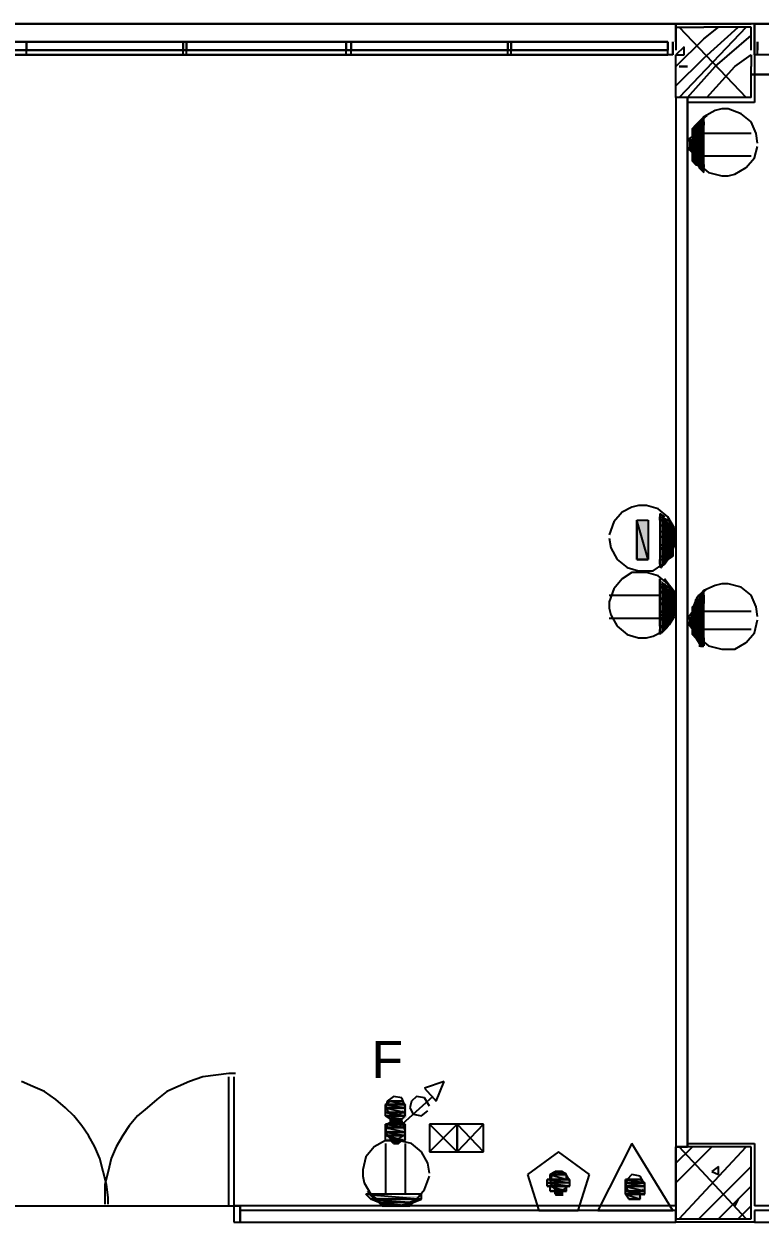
# Model space of a CAD drawing. Header units: millimetres. Extents: x 5 to 415, y 48 to 251.
# Drawn here: x 255.24 to 263.2, y 224.54 to 237.49 of the extents above; entities that cross this region are included whole.
import ezdxf

# ---------------------------------------------------------------- set-up
doc = ezdxf.new("R2010")
doc.units = ezdxf.units.MM
for name, color, linetype in [('H', 7, 'Continuous'), ('P', 7, 'Continuous'), ('T', 7, 'Continuous')]:
    doc.layers.add(name, color=color, linetype=linetype)

msp = doc.modelspace()

# ---------------------------------------------------------------- hatches: boundary and pattern name
at = {"layer": 'H', "linetype": 'Continuous'}
for points in [[(262.502, 236.396), (262.555, 236.432), (262.59, 236.432), (262.59, 236.396), (262.502, 236.396)], [(262.555, 236.432), (262.59, 236.467), (262.59, 236.432), (262.555, 236.432)], [(262.467, 236.343), (262.502, 236.396), (262.59, 236.396), (262.59, 236.343), (262.467, 236.343)], [(262.467, 236.255), (262.467, 236.343), (262.59, 236.343), (262.59, 236.255), (262.467, 236.255)], [(262.431, 236.22), (262.467, 236.255), (262.59, 236.255), (262.59, 236.22), (262.431, 236.22)], [(262.431, 236.132), (262.431, 236.22), (262.59, 236.22), (262.59, 236.132), (262.431, 236.132)], [(262.467, 236.097), (262.431, 236.132), (262.59, 236.132), (262.59, 236.097), (262.467, 236.097)], [(262.467, 236.008), (262.467, 236.097), (262.59, 236.097), (262.59, 236.008), (262.467, 236.008)], [(262.502, 235.973), (262.467, 236.008), (262.59, 236.008), (262.59, 235.973), (262.502, 235.973)], [(262.59, 235.885), (262.502, 235.973), (262.59, 235.92), (262.59, 235.885)], [(262.59, 235.92), (262.502, 235.973), (262.59, 235.973), (262.59, 235.92)], [(262.202, 232.11), (262.132, 232.163), (262.132, 232.198), (262.202, 232.11)], [(262.132, 232.11), (262.132, 232.163), (262.202, 232.11), (262.132, 232.11)], [(261.867, 231.687), (261.867, 232.11), (261.99, 232.11), (261.99, 231.687), (261.867, 231.687)], [(262.132, 232.075), (262.132, 232.11), (262.202, 232.11), (262.255, 232.075), (262.132, 232.075)], [(262.132, 231.987), (262.132, 232.075), (262.255, 232.075), (262.255, 231.987), (262.132, 231.987)], [(262.132, 231.951), (262.132, 231.987), (262.255, 231.987), (262.29, 231.951), (262.132, 231.951)], [(262.132, 231.863), (262.132, 231.951), (262.29, 231.951), (262.29, 231.863), (262.132, 231.863)], [(262.132, 231.81), (262.132, 231.863), (262.29, 231.863), (262.255, 231.81), (262.132, 231.81)], [(262.132, 231.74), (262.132, 231.81), (262.255, 231.81), (262.255, 231.74), (262.132, 231.74)], [(262.132, 231.687), (262.132, 231.74), (262.255, 231.74), (262.202, 231.687), (262.132, 231.687)], [(262.132, 231.652), (262.132, 231.687), (262.202, 231.687), (262.167, 231.652), (262.132, 231.652)], [(262.132, 231.599), (262.132, 231.652), (262.167, 231.652), (262.132, 231.599)], [(262.132, 231.44), (262.132, 231.475), (262.167, 231.44), (262.132, 231.44)], [(262.132, 231.387), (262.132, 231.44), (262.167, 231.44), (262.202, 231.387), (262.132, 231.387)], [(262.132, 231.352), (262.132, 231.387), (262.202, 231.387), (262.255, 231.352), (262.132, 231.352)], [(262.132, 231.263), (262.132, 231.352), (262.255, 231.352), (262.255, 231.263), (262.132, 231.263)], [(262.132, 231.228), (262.132, 231.263), (262.255, 231.263), (262.29, 231.228), (262.132, 231.228)], [(262.502, 231.228), (262.555, 231.316), (262.59, 231.316), (262.59, 231.228), (262.502, 231.228)], [(262.555, 231.316), (262.59, 231.352), (262.59, 231.316), (262.555, 231.316)], [(262.132, 231.14), (262.132, 231.228), (262.29, 231.228), (262.29, 231.14), (262.132, 231.14)], [(262.132, 231.105), (262.132, 231.14), (262.29, 231.14), (262.255, 231.105), (262.132, 231.105)], [(262.132, 231.052), (262.132, 231.105), (262.255, 231.105), (262.255, 231.052), (262.132, 231.052)], [(262.431, 231.052), (262.467, 231.14), (262.59, 231.14), (262.59, 231.052), (262.431, 231.052)], [(262.467, 231.175), (262.502, 231.228), (262.59, 231.228), (262.59, 231.175), (262.467, 231.175)], [(262.467, 231.14), (262.467, 231.175), (262.59, 231.175), (262.59, 231.14), (262.467, 231.14)], [(262.132, 230.964), (262.132, 231.052), (262.255, 231.052), (262.202, 230.964), (262.132, 230.964)], [(262.431, 231.017), (262.431, 231.052), (262.59, 231.052), (262.59, 231.017), (262.431, 231.017)], [(262.467, 230.928), (262.431, 231.017), (262.59, 231.017), (262.59, 230.928), (262.467, 230.928)], [(262.132, 230.893), (262.132, 230.964), (262.167, 230.928), (262.132, 230.893)], [(262.167, 230.928), (262.132, 230.964), (262.202, 230.964), (262.167, 230.928)], [(262.467, 230.893), (262.467, 230.928), (262.59, 230.928), (262.59, 230.893), (262.467, 230.893)], [(262.502, 230.84), (262.467, 230.893), (262.59, 230.893), (262.59, 230.84), (262.502, 230.84)], [(262.555, 230.752), (262.502, 230.84), (262.59, 230.752), (262.555, 230.752)], [(262.59, 230.752), (262.502, 230.84), (262.59, 230.84), (262.59, 230.752)], [(259.168, 225.813), (259.203, 225.848), (259.327, 225.848), (259.38, 225.813), (259.168, 225.813)], [(259.168, 225.76), (259.168, 225.813), (259.38, 225.813), (259.38, 225.76), (259.168, 225.76)], [(259.168, 225.725), (259.168, 225.76), (259.38, 225.76), (259.38, 225.725), (259.168, 225.725)], [(259.168, 225.672), (259.168, 225.725), (259.38, 225.725), (259.38, 225.672), (259.168, 225.672)], [(259.203, 225.637), (259.168, 225.672), (259.38, 225.672), (259.327, 225.637), (259.203, 225.637)], [(259.168, 225.548), (259.168, 225.601), (259.38, 225.601), (259.38, 225.548), (259.168, 225.548)], [(259.168, 225.513), (259.168, 225.548), (259.38, 225.548), (259.38, 225.513), (259.168, 225.513)], [(259.203, 225.601), (259.203, 225.637), (259.327, 225.637), (259.327, 225.601), (259.203, 225.601)], [(259.168, 225.46), (259.168, 225.513), (259.38, 225.513), (259.38, 225.46), (259.168, 225.46)], [(259.168, 225.425), (259.168, 225.46), (259.38, 225.46), (259.38, 225.425), (259.168, 225.425)], [(259.256, 225.39), (259.203, 225.425), (259.327, 225.425), (259.292, 225.39), (259.256, 225.39)], [(260.932, 225.037), (260.985, 225.09), (261.073, 225.09), (261.108, 225.037), (260.932, 225.037)], [(260.932, 225.002), (260.932, 225.037), (261.108, 225.037), (261.108, 225.002), (260.932, 225.002)], [(260.897, 224.966), (260.897, 225.002), (261.144, 225.002), (261.144, 224.966), (260.897, 224.966)], [(260.897, 224.913), (260.897, 224.966), (261.144, 224.966), (261.144, 224.913), (260.897, 224.913)], [(260.932, 224.878), (260.932, 224.913), (261.108, 224.913), (261.108, 224.878), (260.932, 224.878)], [(261.743, 224.966), (261.743, 225.002), (261.92, 225.002), (261.955, 224.966), (261.743, 224.966)], [(261.743, 224.913), (261.743, 224.966), (261.955, 224.966), (261.955, 224.913), (261.743, 224.913)], [(261.743, 224.878), (261.743, 224.913), (261.955, 224.913), (261.955, 224.878), (261.743, 224.878)], [(258.992, 224.79), (258.957, 224.825), (259.539, 224.825), (259.539, 224.79), (258.992, 224.79)], [(259.08, 224.755), (258.992, 224.79), (259.539, 224.79), (259.468, 224.755), (259.08, 224.755)], [(260.985, 224.825), (260.985, 224.878), (261.073, 224.878), (261.073, 224.825), (260.985, 224.825)], [(261.743, 224.825), (261.743, 224.878), (261.955, 224.878), (261.955, 224.825), (261.743, 224.825)], [(261.796, 224.79), (261.743, 224.825), (261.92, 224.825), (261.92, 224.79), (261.796, 224.79)], [(259.115, 224.702), (259.08, 224.755), (259.468, 224.755), (259.415, 224.702), (259.115, 224.702)]]:
    msp.add_hatch(color=256, dxfattribs=at).paths.add_polyline_path(points)

# ---------------------------------------------------------------- linework, layer by layer
at = {"layer": 'P'}
for points in [[(308.134, 237.49), (25.735, 237.49)], [(249.978, 237.49), (262.29, 237.49)], [(249.978, 237.49), (262.29, 237.49)], [(249.978, 237.49), (262.29, 237.49)], [(262.29, 237.49), (263.102, 237.49)], [(262.29, 237.49), (262.29, 237.296)], [(262.29, 237.296), (262.29, 237.49)], [(262.29, 237.49), (262.29, 237.296)], [(262.29, 237.296), (262.29, 237.49)], [(262.29, 237.296), (262.29, 237.49)], [(262.29, 237.49), (262.29, 237.296)], [(262.29, 237.455), (262.59, 237.455)], [(262.29, 237.455), (262.29, 237.208)], [(262.29, 237.455), (262.29, 237.208)], [(262.29, 237.455), (262.29, 237.208)], [(262.326, 237.455), (263.049, 236.696)], [(263.049, 237.455), (262.326, 236.696)], [(262.59, 237.331), (262.749, 237.455)], [(262.59, 237.12), (262.961, 237.455)], [(263.102, 237.455), (262.59, 237.455)], [(263.102, 237.208), (263.102, 237.455)], [(263.137, 237.49), (263.137, 237.296)], [(263.137, 237.49), (275.449, 237.49)], [(263.137, 237.296), (263.137, 237.49)], [(262.29, 237.031), (262.59, 237.331)], [(262.714, 237.031), (263.102, 237.367)], [(262.202, 237.296), (250.049, 237.296)], [(250.049, 237.296), (262.202, 237.296)], [(250.049, 237.296), (262.202, 237.296)], [(262.202, 237.208), (250.049, 237.208)], [(262.202, 237.208), (250.049, 237.208)], [(262.202, 237.208), (250.049, 237.208)], [(262.202, 237.208), (250.049, 237.208)], [(262.202, 237.208), (250.049, 237.208)], [(250.049, 237.208), (256.064, 237.208)], [(250.049, 237.208), (256.064, 237.208)], [(250.049, 237.208), (256.064, 237.208)], [(250.049, 237.208), (256.064, 237.208)], [(250.049, 237.208), (256.064, 237.208)], [(255.182, 237.296), (255.27, 237.296)], [(255.27, 237.296), (255.27, 237.208)], [(255.27, 237.155), (255.27, 237.296)], [(255.27, 237.208), (256.963, 237.208)], [(255.27, 237.208), (256.963, 237.208)], [(255.27, 237.208), (256.963, 237.208)], [(255.27, 237.208), (256.963, 237.208)], [(255.27, 237.208), (256.963, 237.208)], [(256.152, 237.208), (262.202, 237.208)], [(256.152, 237.208), (262.202, 237.208)], [(256.152, 237.208), (262.202, 237.208)], [(256.152, 237.208), (262.202, 237.208)], [(256.152, 237.208), (262.202, 237.208)], [(256.963, 237.296), (256.963, 237.208)], [(256.963, 237.155), (256.963, 237.296)], [(256.963, 237.296), (257.034, 237.296)], [(256.999, 237.296), (256.999, 237.208)], [(256.999, 237.155), (256.999, 237.296)], [(257.034, 237.208), (258.692, 237.208)], [(257.034, 237.208), (258.692, 237.208)], [(257.034, 237.208), (258.692, 237.208)], [(257.034, 237.208), (258.692, 237.208)], [(257.034, 237.208), (258.692, 237.208)], [(258.692, 237.296), (258.78, 237.296)], [(258.727, 237.296), (258.727, 237.208)], [(258.727, 237.155), (258.727, 237.296)], [(258.78, 237.296), (258.78, 237.208)], [(258.78, 237.155), (258.78, 237.296)], [(258.78, 237.208), (260.473, 237.208)], [(258.78, 237.208), (260.473, 237.208)], [(258.78, 237.208), (260.473, 237.208)], [(258.78, 237.208), (260.473, 237.208)], [(258.78, 237.208), (260.473, 237.208)], [(260.473, 237.296), (260.473, 237.208)], [(260.473, 237.155), (260.473, 237.296)], [(260.473, 237.296), (260.562, 237.296)], [(260.509, 237.296), (260.509, 237.208)], [(260.509, 237.155), (260.509, 237.296)], [(260.562, 237.208), (262.202, 237.208)], [(260.562, 237.208), (262.202, 237.208)], [(260.562, 237.208), (262.202, 237.208)], [(260.562, 237.208), (262.202, 237.208)], [(260.562, 237.208), (262.202, 237.208)], [(262.202, 237.155), (262.202, 237.296)], [(262.202, 237.296), (262.202, 237.208)], [(262.202, 237.155), (262.202, 237.296)], [(262.202, 237.296), (262.202, 237.208)], [(262.202, 237.155), (262.202, 237.296)], [(262.202, 237.296), (262.202, 237.208)], [(262.202, 237.155), (262.202, 237.296)], [(262.255, 237.296), (262.255, 237.155)], [(262.255, 237.155), (262.255, 237.296)], [(262.255, 237.296), (262.255, 237.155)], [(262.255, 237.155), (262.255, 237.296)], [(262.255, 237.155), (262.255, 237.296)], [(262.255, 237.296), (262.255, 237.155)], [(262.378, 237.243), (262.29, 237.155)], [(262.378, 237.155), (262.378, 237.243)], [(263.137, 237.296), (263.137, 237.155)], [(263.137, 237.155), (263.137, 237.296)], [(263.172, 237.155), (263.172, 237.296)], [(263.172, 237.296), (263.172, 237.208)], [(263.172, 237.155), (263.172, 237.296)], [(262.255, 237.155), (249.978, 237.155)], [(262.255, 237.155), (249.978, 237.155)], [(262.255, 237.155), (249.978, 237.155)], [(262.202, 237.155), (250.049, 237.155)], [(262.202, 237.155), (250.049, 237.155)], [(250.049, 237.155), (262.202, 237.155)], [(250.049, 237.155), (256.064, 237.155)], [(250.049, 237.155), (262.202, 237.155)], [(255.27, 237.155), (255.182, 237.155)], [(255.27, 237.155), (256.963, 237.155)], [(255.27, 237.155), (256.963, 237.155)], [(256.152, 237.155), (262.202, 237.155)], [(257.034, 237.155), (256.963, 237.155)], [(257.034, 237.155), (258.692, 237.155)], [(257.034, 237.155), (258.692, 237.155)], [(258.78, 237.155), (258.692, 237.155)], [(258.78, 237.155), (260.473, 237.155)], [(258.78, 237.155), (260.473, 237.155)], [(260.562, 237.155), (260.473, 237.155)], [(260.562, 237.155), (262.202, 237.155)], [(262.29, 236.696), (262.29, 237.155)], [(262.29, 237.155), (262.378, 237.155)], [(262.29, 236.696), (262.29, 237.155)], [(262.29, 236.82), (262.59, 237.12)], [(262.925, 237.031), (263.102, 237.155)], [(263.102, 237.155), (263.102, 237.031)], [(263.137, 237.155), (263.137, 236.643)], [(275.414, 237.155), (263.137, 237.155)], [(262.414, 237.031), (262.326, 237.031)], [(262.326, 237.031), (262.414, 237.031)], [(262.414, 236.696), (262.714, 237.031)], [(262.625, 236.696), (262.925, 237.031)], [(263.102, 236.696), (263.102, 237.031)], [(263.102, 236.943), (275.449, 236.943)], [(275.449, 236.943), (263.102, 236.943)], [(263.102, 236.696), (262.29, 236.696)], [(262.414, 236.696), (262.29, 236.696)], [(262.29, 236.696), (262.29, 225.354)], [(262.29, 236.696), (262.29, 225.354)], [(262.414, 225.354), (262.414, 236.696)], [(262.414, 236.696), (262.414, 225.354)], [(263.137, 236.643), (262.414, 236.643)], [(262.714, 236.555), (262.59, 236.485)], [(262.714, 236.555), (262.59, 236.485)], [(262.784, 236.573), (262.714, 236.555)], [(262.784, 236.573), (262.714, 236.555)], [(262.855, 236.573), (262.784, 236.573)], [(262.855, 236.573), (262.784, 236.573)], [(262.996, 236.52), (262.855, 236.573)], [(262.996, 236.52), (262.855, 236.573)], [(262.52, 236.414), (262.484, 236.343)], [(262.59, 236.485), (262.502, 236.379)], [(262.59, 236.485), (262.502, 236.379)], [(262.537, 236.432), (262.502, 236.396)], [(262.502, 236.396), (262.537, 236.432)], [(262.625, 236.502), (262.52, 236.414)], [(262.59, 236.485), (262.537, 236.432)], [(262.537, 236.432), (262.59, 236.485)], [(262.59, 235.885), (262.59, 236.485)], [(262.59, 236.432), (262.59, 236.396)], [(262.59, 236.396), (262.59, 236.432)], [(263.102, 236.432), (262.996, 236.52)], [(263.102, 236.432), (262.996, 236.52)], [(263.155, 236.308), (263.102, 236.432)], [(263.155, 236.308), (263.102, 236.432)], [(262.467, 236.361), (262.502, 236.396)], [(262.502, 236.379), (262.467, 236.238)], [(262.502, 236.379), (262.467, 236.238)], [(262.59, 236.361), (262.467, 236.361)], [(262.59, 236.361), (262.467, 236.361)], [(262.467, 236.361), (262.59, 236.273)], [(262.467, 236.361), (262.59, 236.273)], [(262.467, 236.273), (262.467, 236.361)], [(262.484, 236.343), (262.467, 236.255)], [(262.59, 236.396), (262.502, 236.396)], [(262.502, 236.396), (262.59, 236.361)], [(262.502, 236.396), (262.59, 236.361)], [(262.59, 236.361), (262.59, 236.396)], [(262.59, 236.273), (262.59, 236.361)], [(263.102, 236.308), (262.59, 236.308)], [(263.172, 236.202), (263.155, 236.308)], [(263.172, 236.202), (263.155, 236.308)], [(262.414, 236.238), (262.467, 236.273)], [(262.59, 236.238), (262.414, 236.238)], [(262.59, 236.238), (262.414, 236.238)], [(262.414, 236.238), (262.59, 236.149)], [(262.414, 236.238), (262.59, 236.149)], [(262.414, 236.149), (262.414, 236.238)], [(262.59, 236.273), (262.467, 236.273)], [(262.59, 236.273), (262.467, 236.273)], [(262.467, 236.273), (262.59, 236.238)], [(262.467, 236.273), (262.59, 236.238)], [(262.467, 236.255), (262.467, 236.167)], [(262.467, 236.238), (262.467, 236.167)], [(262.467, 236.238), (262.467, 236.167)], [(262.467, 236.167), (262.467, 236.097)], [(262.467, 236.167), (262.467, 236.097)], [(262.467, 236.167), (262.484, 236.079)], [(262.59, 236.238), (262.59, 236.273)], [(262.59, 236.149), (262.59, 236.238)], [(263.137, 236.044), (263.172, 236.167)], [(263.137, 236.044), (263.172, 236.167)], [(262.59, 236.149), (262.414, 236.149)], [(262.59, 236.149), (262.414, 236.149)], [(262.414, 236.149), (262.59, 236.097)], [(262.414, 236.149), (262.59, 236.097)], [(262.467, 236.097), (262.414, 236.149)], [(262.467, 236.097), (262.537, 235.973)], [(262.467, 236.097), (262.537, 235.973)], [(262.59, 236.097), (262.467, 236.097)], [(262.59, 236.097), (262.467, 236.097)], [(262.467, 236.097), (262.59, 236.008)], [(262.467, 236.097), (262.59, 236.008)], [(262.467, 236.008), (262.467, 236.097)], [(262.484, 236.079), (262.52, 235.991)], [(262.59, 236.097), (262.59, 236.149)], [(262.59, 236.008), (262.59, 236.097)], [(263.102, 236.061), (262.59, 236.061)], [(263.049, 235.938), (263.137, 236.044)], [(263.049, 235.938), (263.137, 236.044)], [(262.59, 236.008), (262.467, 236.008)], [(262.59, 236.008), (262.467, 236.008)], [(262.467, 236.008), (262.59, 235.973)], [(262.467, 236.008), (262.59, 235.973)], [(262.502, 235.973), (262.467, 236.008)], [(262.59, 235.973), (262.502, 235.973)], [(262.502, 235.973), (262.59, 235.938)], [(262.59, 235.938), (262.502, 235.973)], [(262.502, 235.973), (262.59, 235.973)], [(262.59, 235.938), (262.502, 235.973)], [(262.52, 235.991), (262.59, 235.938)], [(262.537, 235.973), (262.643, 235.885)], [(262.537, 235.973), (262.643, 235.885)], [(262.537, 235.938), (262.59, 235.885)], [(262.59, 235.885), (262.537, 235.938)], [(262.59, 235.973), (262.59, 236.008)], [(262.59, 235.973), (262.59, 235.938)], [(262.925, 235.867), (263.049, 235.938)], [(262.925, 235.867), (263.049, 235.938)], [(262.643, 235.885), (262.784, 235.85)], [(262.643, 235.885), (262.784, 235.85)], [(262.784, 235.85), (262.855, 235.85)], [(262.784, 235.85), (262.855, 235.85)], [(262.855, 235.85), (262.925, 235.867)], [(262.855, 235.85), (262.925, 235.867)], [(261.885, 232.287), (261.814, 232.269)], [(261.973, 232.287), (261.885, 232.287)], [(262.096, 232.251), (261.973, 232.287)], [(261.708, 232.216), (261.62, 232.11)], [(261.814, 232.269), (261.708, 232.216)], [(262.202, 232.163), (262.096, 232.251)], [(262.167, 232.163), (262.114, 232.198)], [(262.114, 232.198), (262.167, 232.163)], [(262.114, 232.198), (262.114, 231.616)], [(262.202, 232.128), (262.114, 232.163)], [(262.114, 232.163), (262.202, 232.128)], [(262.114, 232.128), (262.114, 232.163)], [(262.114, 232.163), (262.202, 232.128)], [(262.273, 232.04), (262.202, 232.163)], [(261.62, 232.11), (261.567, 231.969)], [(261.99, 231.704), (261.867, 232.128)], [(261.867, 232.128), (261.867, 231.704)], [(261.99, 231.704), (261.867, 232.128)], [(261.867, 232.128), (261.99, 232.128)], [(261.867, 231.704), (261.867, 232.128)], [(261.867, 232.128), (261.99, 232.128)], [(261.99, 232.128), (261.99, 231.704)], [(261.99, 232.128), (261.99, 231.704)], [(262.255, 232.075), (262.114, 232.128)], [(262.114, 232.128), (262.114, 232.075)], [(262.255, 232.075), (262.114, 232.128)], [(262.114, 232.128), (262.202, 232.128)], [(262.202, 232.128), (262.114, 232.128)], [(262.255, 232.004), (262.114, 232.075)], [(262.114, 232.075), (262.114, 232.004)], [(262.255, 232.004), (262.114, 232.075)], [(262.114, 232.075), (262.255, 232.075)], [(262.114, 232.075), (262.255, 232.075)], [(262.202, 232.128), (262.255, 232.075)], [(262.255, 232.075), (262.255, 232.004)], [(262.29, 231.969), (262.273, 232.04)], [(261.567, 231.934), (261.585, 231.828)], [(262.29, 231.951), (262.114, 232.004)], [(262.114, 232.004), (262.114, 231.951)], [(262.29, 231.951), (262.114, 232.004)], [(262.114, 232.004), (262.255, 232.004)], [(262.114, 232.004), (262.255, 232.004)], [(262.29, 231.863), (262.114, 231.951)], [(262.114, 231.951), (262.114, 231.863)], [(262.29, 231.863), (262.114, 231.951)], [(262.114, 231.951), (262.29, 231.951)], [(262.114, 231.951), (262.29, 231.951)], [(262.237, 231.757), (262.29, 231.898)], [(262.255, 232.004), (262.29, 231.951)], [(262.29, 231.898), (262.29, 231.969)], [(262.29, 231.951), (262.29, 231.863)], [(261.585, 231.828), (261.655, 231.704)], [(262.255, 231.828), (262.114, 231.863)], [(262.114, 231.863), (262.114, 231.828)], [(262.255, 231.828), (262.114, 231.863)], [(262.114, 231.863), (262.29, 231.863)], [(262.114, 231.863), (262.29, 231.863)], [(262.255, 231.74), (262.114, 231.828)], [(262.114, 231.828), (262.114, 231.74)], [(262.255, 231.74), (262.114, 231.828)], [(262.114, 231.828), (262.255, 231.828)], [(262.114, 231.828), (262.255, 231.828)], [(262.149, 231.652), (262.237, 231.757)], [(262.29, 231.863), (262.255, 231.828)], [(262.255, 231.828), (262.255, 231.74)], [(261.655, 231.704), (261.761, 231.616)], [(261.867, 231.704), (261.99, 231.704)], [(261.99, 231.704), (261.867, 231.704)], [(262.043, 231.581), (262.149, 231.652)], [(262.202, 231.704), (262.114, 231.74)], [(262.114, 231.74), (262.114, 231.704)], [(262.202, 231.704), (262.114, 231.74)], [(262.114, 231.74), (262.255, 231.74)], [(262.114, 231.74), (262.255, 231.74)], [(262.114, 231.652), (262.114, 231.704)], [(262.114, 231.704), (262.114, 231.652)], [(262.114, 231.704), (262.202, 231.704)], [(262.114, 231.616), (262.167, 231.652)], [(262.167, 231.652), (262.114, 231.616)], [(262.167, 231.652), (262.202, 231.704)], [(262.202, 231.704), (262.167, 231.652)], [(262.255, 231.74), (262.202, 231.704)], [(261.708, 231.493), (261.62, 231.387)], [(261.708, 231.493), (261.62, 231.387)], [(261.814, 231.563), (261.708, 231.493)], [(261.814, 231.563), (261.708, 231.493)], [(261.761, 231.616), (261.885, 231.581)], [(261.885, 231.563), (261.814, 231.563)], [(261.885, 231.563), (261.814, 231.563)], [(261.885, 231.581), (261.973, 231.581)], [(261.973, 231.563), (261.885, 231.563)], [(261.973, 231.563), (261.885, 231.563)], [(261.973, 231.581), (262.043, 231.581)], [(262.096, 231.528), (261.973, 231.563)], [(262.096, 231.528), (261.973, 231.563)], [(262.202, 231.44), (262.096, 231.528)], [(262.202, 231.44), (262.096, 231.528)], [(262.114, 231.493), (262.114, 231.44)], [(262.114, 231.44), (262.114, 231.493)], [(262.114, 231.493), (262.114, 230.893)], [(262.22, 231.422), (262.167, 231.493)], [(261.62, 231.387), (261.567, 231.246)], [(261.62, 231.387), (261.567, 231.246)], [(262.114, 231.44), (262.202, 231.405)], [(262.114, 231.405), (262.114, 231.44)], [(262.202, 231.405), (262.114, 231.405)], [(262.202, 231.405), (262.114, 231.405)], [(262.114, 231.405), (262.255, 231.352)], [(262.114, 231.405), (262.255, 231.352)], [(262.114, 231.352), (262.114, 231.405)], [(262.167, 231.44), (262.202, 231.405)], [(262.202, 231.405), (262.167, 231.44)], [(262.273, 231.316), (262.202, 231.44)], [(262.273, 231.316), (262.202, 231.44)], [(262.255, 231.352), (262.202, 231.405)], [(262.273, 231.352), (262.22, 231.422)], [(262.59, 231.369), (262.502, 231.263)], [(262.59, 231.369), (262.502, 231.263)], [(262.625, 231.387), (262.52, 231.299)], [(262.714, 231.422), (262.59, 231.369)], [(262.714, 231.422), (262.59, 231.369)], [(262.784, 231.44), (262.714, 231.422)], [(262.784, 231.44), (262.714, 231.422)], [(262.855, 231.44), (262.784, 231.44)], [(262.855, 231.44), (262.784, 231.44)], [(262.996, 231.405), (262.855, 231.44)], [(262.996, 231.405), (262.855, 231.44)], [(263.102, 231.316), (262.996, 231.405)], [(263.102, 231.316), (262.996, 231.405)], [(261.567, 231.316), (262.114, 231.316)], [(261.567, 231.246), (261.567, 231.175)], [(261.567, 231.246), (261.567, 231.175)], [(262.255, 231.352), (262.114, 231.352)], [(262.255, 231.352), (262.114, 231.352)], [(262.114, 231.352), (262.255, 231.281)], [(262.114, 231.352), (262.255, 231.281)], [(262.114, 231.281), (262.114, 231.352)], [(262.255, 231.281), (262.114, 231.281)], [(262.255, 231.281), (262.114, 231.281)], [(262.114, 231.281), (262.29, 231.228)], [(262.114, 231.281), (262.29, 231.228)], [(262.114, 231.228), (262.114, 231.281)], [(262.255, 231.281), (262.255, 231.352)], [(262.29, 231.228), (262.255, 231.281)], [(262.29, 231.263), (262.273, 231.352)], [(262.29, 231.211), (262.273, 231.316)], [(262.29, 231.211), (262.273, 231.316)], [(262.29, 231.175), (262.29, 231.263)], [(262.502, 231.263), (262.467, 231.122)], [(262.502, 231.263), (262.467, 231.122)], [(262.52, 231.299), (262.484, 231.211)], [(262.502, 231.228), (262.537, 231.316)], [(262.59, 231.352), (262.537, 231.316)], [(262.537, 231.316), (262.59, 231.352)], [(262.537, 231.316), (262.59, 231.228)], [(262.59, 230.77), (262.59, 231.352)], [(262.59, 231.316), (262.59, 231.228)], [(262.59, 231.228), (262.59, 231.316)], [(263.155, 231.193), (263.102, 231.316)], [(263.155, 231.193), (263.102, 231.316)], [(261.567, 231.175), (261.585, 231.105)], [(261.567, 231.175), (261.585, 231.105)], [(261.585, 231.105), (261.655, 230.981)], [(261.585, 231.105), (261.655, 230.981)], [(262.29, 231.228), (262.114, 231.228)], [(262.29, 231.228), (262.114, 231.228)], [(262.114, 231.228), (262.29, 231.14)], [(262.114, 231.228), (262.29, 231.14)], [(262.114, 231.14), (262.114, 231.228)], [(262.29, 231.14), (262.114, 231.14)], [(262.29, 231.14), (262.114, 231.14)], [(262.114, 231.14), (262.255, 231.105)], [(262.114, 231.14), (262.255, 231.105)], [(262.114, 231.105), (262.114, 231.14)], [(262.255, 231.105), (262.114, 231.105)], [(262.255, 231.105), (262.114, 231.105)], [(262.114, 231.105), (262.255, 231.069)], [(262.114, 231.105), (262.255, 231.069)], [(262.114, 231.069), (262.114, 231.105)], [(262.237, 231.034), (262.29, 231.175)], [(262.237, 231.034), (262.29, 231.175)], [(262.255, 231.105), (262.29, 231.14)], [(262.255, 231.069), (262.255, 231.105)], [(262.273, 231.087), (262.29, 231.175)], [(262.29, 231.14), (262.29, 231.228)], [(262.414, 231.069), (262.467, 231.14)], [(262.467, 231.193), (262.502, 231.228)], [(262.484, 231.211), (262.467, 231.122)], [(262.59, 231.193), (262.467, 231.193)], [(262.59, 231.193), (262.467, 231.193)], [(262.467, 231.193), (262.59, 231.14)], [(262.467, 231.193), (262.59, 231.14)], [(262.467, 231.14), (262.467, 231.193)], [(262.59, 231.14), (262.467, 231.14)], [(262.59, 231.14), (262.467, 231.14)], [(262.467, 231.14), (262.59, 231.069)], [(262.467, 231.14), (262.59, 231.069)], [(262.467, 231.122), (262.467, 231.052)], [(262.467, 231.122), (262.467, 231.052)], [(262.467, 231.122), (262.467, 231.034)], [(262.59, 231.228), (262.502, 231.228)], [(262.59, 231.228), (262.502, 231.228)], [(262.502, 231.228), (262.59, 231.193)], [(262.502, 231.228), (262.59, 231.193)], [(262.59, 231.193), (262.59, 231.228)], [(262.59, 231.14), (262.59, 231.193)], [(263.102, 231.14), (262.59, 231.14)], [(262.59, 231.069), (262.59, 231.14)], [(263.172, 231.087), (263.155, 231.193)], [(263.172, 231.087), (263.155, 231.193)], [(261.567, 231.069), (262.114, 231.069)], [(261.655, 230.981), (261.761, 230.893)], [(261.655, 230.981), (261.761, 230.893)], [(262.255, 231.069), (262.114, 231.069)], [(262.255, 231.069), (262.114, 231.069)], [(262.114, 231.069), (262.202, 230.981)], [(262.114, 231.069), (262.202, 230.981)], [(262.114, 230.981), (262.114, 231.069)], [(262.202, 230.981), (262.114, 230.981)], [(262.114, 230.981), (262.167, 230.946)], [(262.167, 230.946), (262.114, 230.981)], [(262.114, 230.981), (262.202, 230.981)], [(262.167, 230.946), (262.114, 230.981)], [(262.132, 230.911), (262.22, 230.999)], [(262.149, 230.928), (262.237, 231.034)], [(262.149, 230.928), (262.237, 231.034)], [(262.202, 230.981), (262.167, 230.946)], [(262.202, 230.981), (262.255, 231.069)], [(262.22, 230.999), (262.273, 231.087)], [(262.59, 231.069), (262.414, 231.069)], [(262.59, 231.069), (262.414, 231.069)], [(262.414, 231.069), (262.59, 231.017)], [(262.414, 231.069), (262.59, 231.017)], [(262.414, 231.017), (262.414, 231.069)], [(262.59, 231.017), (262.414, 231.017)], [(262.59, 231.017), (262.414, 231.017)], [(262.414, 231.017), (262.59, 230.946)], [(262.414, 231.017), (262.59, 230.946)], [(262.467, 230.946), (262.414, 231.017)], [(262.467, 231.052), (262.467, 230.981)], [(262.467, 231.052), (262.467, 230.981)], [(262.467, 231.034), (262.484, 230.946)], [(262.467, 230.981), (262.537, 230.858)], [(262.467, 230.981), (262.537, 230.858)], [(262.59, 231.017), (262.59, 231.069)], [(262.59, 230.946), (262.59, 231.017)], [(263.137, 230.911), (263.172, 231.052)], [(263.137, 230.911), (263.172, 231.052)], [(261.761, 230.893), (261.885, 230.858)], [(261.761, 230.893), (261.885, 230.858)], [(261.885, 230.858), (261.973, 230.858)], [(261.885, 230.858), (261.973, 230.858)], [(261.973, 230.858), (262.043, 230.875)], [(261.973, 230.858), (262.043, 230.875)], [(262.043, 230.875), (262.149, 230.928)], [(262.043, 230.875), (262.149, 230.928)], [(262.114, 230.946), (262.114, 230.893)], [(262.114, 230.893), (262.114, 230.946)], [(262.59, 230.946), (262.467, 230.946)], [(262.59, 230.946), (262.467, 230.946)], [(262.467, 230.946), (262.59, 230.893)], [(262.467, 230.946), (262.59, 230.893)], [(262.467, 230.893), (262.467, 230.946)], [(262.59, 230.893), (262.467, 230.893)], [(262.59, 230.893), (262.467, 230.893)], [(262.467, 230.893), (262.59, 230.858)], [(262.467, 230.893), (262.59, 230.858)], [(262.502, 230.858), (262.467, 230.893)], [(262.484, 230.946), (262.52, 230.875)], [(262.59, 230.858), (262.502, 230.858)], [(262.59, 230.77), (262.502, 230.858)], [(262.502, 230.858), (262.59, 230.77)], [(262.502, 230.858), (262.59, 230.858)], [(262.59, 230.77), (262.502, 230.858)], [(262.52, 230.875), (262.59, 230.805)], [(262.537, 230.858), (262.643, 230.77)], [(262.537, 230.858), (262.643, 230.77)], [(263.102, 230.946), (262.59, 230.946)], [(262.59, 230.893), (262.59, 230.946)], [(262.59, 230.858), (262.59, 230.893)], [(262.59, 230.858), (262.59, 230.77)], [(263.049, 230.805), (263.137, 230.911)], [(263.049, 230.805), (263.137, 230.911)], [(262.59, 230.77), (262.537, 230.77)], [(262.537, 230.77), (262.59, 230.77)], [(262.643, 230.77), (262.784, 230.734)], [(262.643, 230.77), (262.784, 230.734)], [(262.784, 230.734), (262.855, 230.734)], [(262.784, 230.734), (262.855, 230.734)], [(262.855, 230.734), (262.925, 230.734)], [(262.855, 230.734), (262.925, 230.734)], [(262.925, 230.734), (263.049, 230.805)], [(262.925, 230.734), (263.049, 230.805)], [(255.341, 226.007), (255.217, 226.06)], [(257.034, 226.06), (256.91, 226.007)], [(257.175, 226.113), (257.034, 226.06)], [(257.316, 226.131), (257.175, 226.113)], [(257.457, 226.148), (257.316, 226.131)], [(257.528, 226.148), (257.457, 226.148)], [(257.457, 224.719), (257.457, 226.113)], [(257.51, 226.113), (257.51, 224.719)], [(259.786, 226.06), (259.574, 225.989)], [(259.697, 225.848), (259.786, 226.06)], [(255.464, 225.954), (255.341, 226.007)], [(255.588, 225.866), (255.464, 225.954)], [(256.787, 225.954), (256.681, 225.866)], [(256.91, 226.007), (256.787, 225.954)], [(259.574, 225.989), (259.697, 225.848)], [(255.693, 225.778), (255.588, 225.866)], [(256.681, 225.866), (256.575, 225.778)], [(259.168, 225.848), (259.151, 225.778)], [(259.151, 225.813), (259.203, 225.848)], [(259.362, 225.813), (259.151, 225.813)], [(259.362, 225.813), (259.151, 225.813)], [(259.151, 225.813), (259.362, 225.813)], [(259.151, 225.813), (259.362, 225.813)], [(259.362, 225.813), (259.151, 225.813)], [(259.362, 225.813), (259.151, 225.813)], [(259.151, 225.813), (259.362, 225.813)], [(259.362, 225.813), (259.151, 225.813)], [(259.151, 225.813), (259.362, 225.813)], [(259.362, 225.813), (259.151, 225.813)], [(259.151, 225.813), (259.362, 225.778)], [(259.151, 225.813), (259.362, 225.778)], [(259.151, 225.778), (259.151, 225.813)], [(259.239, 225.901), (259.168, 225.848)], [(259.327, 225.848), (259.203, 225.848)], [(259.203, 225.848), (259.239, 225.848)], [(259.327, 225.848), (259.203, 225.848)], [(259.203, 225.848), (259.327, 225.848)], [(259.203, 225.848), (259.327, 225.848)], [(259.327, 225.848), (259.203, 225.848)], [(259.327, 225.848), (259.203, 225.848)], [(259.203, 225.848), (259.362, 225.813)], [(259.203, 225.848), (259.362, 225.813)], [(259.327, 225.884), (259.239, 225.901)], [(259.239, 225.848), (259.292, 225.848)], [(259.292, 225.848), (259.239, 225.848)], [(259.292, 225.848), (259.239, 225.848)], [(259.239, 225.848), (259.292, 225.848)], [(259.239, 225.848), (259.327, 225.848)], [(259.662, 225.901), (259.292, 225.566)], [(259.292, 225.848), (259.327, 225.848)], [(259.327, 225.848), (259.292, 225.848)], [(259.362, 225.795), (259.327, 225.884)], [(259.327, 225.848), (259.327, 225.848)], [(259.327, 225.848), (259.327, 225.848)], [(259.362, 225.813), (259.327, 225.848)], [(259.362, 225.813), (259.362, 225.813)], [(259.362, 225.813), (259.362, 225.813)], [(259.362, 225.813), (259.362, 225.813)], [(259.362, 225.778), (259.362, 225.813)], [(259.433, 225.848), (259.415, 225.778)], [(259.486, 225.901), (259.433, 225.848)], [(259.574, 225.884), (259.486, 225.901)], [(259.627, 225.795), (259.574, 225.884)], [(255.782, 225.69), (255.693, 225.778)], [(255.87, 225.584), (255.782, 225.69)], [(256.469, 225.69), (256.381, 225.584)], [(256.575, 225.778), (256.469, 225.69)], [(259.151, 225.778), (259.203, 225.707)], [(259.362, 225.778), (259.151, 225.778)], [(259.362, 225.778), (259.151, 225.778)], [(259.151, 225.778), (259.362, 225.778)], [(259.151, 225.778), (259.362, 225.778)], [(259.362, 225.778), (259.151, 225.778)], [(259.362, 225.778), (259.151, 225.778)], [(259.151, 225.778), (259.362, 225.725)], [(259.151, 225.778), (259.362, 225.725)], [(259.151, 225.725), (259.151, 225.778)], [(259.362, 225.725), (259.151, 225.725)], [(259.362, 225.725), (259.151, 225.725)], [(259.151, 225.725), (259.362, 225.725)], [(259.151, 225.725), (259.362, 225.725)], [(259.362, 225.725), (259.151, 225.725)], [(259.362, 225.725), (259.151, 225.725)], [(259.151, 225.725), (259.362, 225.69)], [(259.151, 225.725), (259.362, 225.69)], [(259.151, 225.69), (259.151, 225.725)], [(259.362, 225.69), (259.151, 225.69)], [(259.362, 225.69), (259.151, 225.69)], [(259.151, 225.69), (259.362, 225.69)], [(259.151, 225.69), (259.362, 225.69)], [(259.362, 225.69), (259.151, 225.69)], [(259.362, 225.69), (259.151, 225.69)], [(259.151, 225.69), (259.327, 225.654)], [(259.151, 225.69), (259.327, 225.654)], [(259.203, 225.654), (259.151, 225.69)], [(259.203, 225.707), (259.292, 225.69)], [(259.292, 225.69), (259.345, 225.743)], [(259.327, 225.654), (259.362, 225.69)], [(259.362, 225.778), (259.362, 225.778)], [(259.362, 225.778), (259.362, 225.778)], [(259.362, 225.725), (259.362, 225.778)], [(259.362, 225.725), (259.362, 225.725)], [(259.362, 225.725), (259.362, 225.725)], [(259.362, 225.69), (259.362, 225.725)], [(259.362, 225.69), (259.362, 225.69)], [(259.362, 225.69), (259.362, 225.69)], [(259.415, 225.778), (259.45, 225.707)], [(259.45, 225.707), (259.539, 225.69)], [(259.539, 225.69), (259.609, 225.743)], [(255.94, 225.478), (255.87, 225.584)], [(256.381, 225.584), (256.311, 225.478)], [(259.168, 225.601), (259.151, 225.513)], [(259.362, 225.601), (259.151, 225.601)], [(259.151, 225.601), (259.203, 225.601)], [(259.362, 225.601), (259.151, 225.601)], [(259.151, 225.601), (259.362, 225.601)], [(259.151, 225.601), (259.362, 225.601)], [(259.362, 225.601), (259.151, 225.601)], [(259.362, 225.601), (259.151, 225.601)], [(259.151, 225.601), (259.362, 225.566)], [(259.151, 225.601), (259.362, 225.566)], [(259.151, 225.566), (259.151, 225.601)], [(259.362, 225.566), (259.151, 225.566)], [(259.362, 225.566), (259.151, 225.566)], [(259.151, 225.566), (259.362, 225.566)], [(259.151, 225.566), (259.362, 225.566)], [(259.362, 225.566), (259.151, 225.566)], [(259.362, 225.566), (259.151, 225.566)], [(259.151, 225.566), (259.362, 225.513)], [(259.151, 225.566), (259.362, 225.513)], [(259.151, 225.513), (259.151, 225.566)], [(259.239, 225.637), (259.168, 225.601)], [(259.327, 225.654), (259.203, 225.654)], [(259.203, 225.654), (259.239, 225.654)], [(259.327, 225.654), (259.203, 225.654)], [(259.203, 225.654), (259.327, 225.601)], [(259.203, 225.654), (259.327, 225.601)], [(259.203, 225.601), (259.203, 225.654)], [(259.327, 225.654), (259.203, 225.654)], [(259.327, 225.654), (259.203, 225.654)], [(259.203, 225.654), (259.327, 225.654)], [(259.203, 225.654), (259.327, 225.654)], [(259.327, 225.654), (259.203, 225.654)], [(259.327, 225.654), (259.203, 225.654)], [(259.203, 225.654), (259.292, 225.654)], [(259.203, 225.654), (259.292, 225.654)], [(259.239, 225.654), (259.203, 225.654)], [(259.327, 225.601), (259.203, 225.601)], [(259.327, 225.601), (259.203, 225.601)], [(259.203, 225.601), (259.362, 225.601)], [(259.203, 225.601), (259.362, 225.601)], [(259.239, 225.654), (259.292, 225.654)], [(259.292, 225.654), (259.239, 225.654)], [(259.292, 225.654), (259.239, 225.654)], [(259.239, 225.654), (259.292, 225.654)], [(259.239, 225.654), (259.327, 225.654)], [(259.292, 225.654), (259.239, 225.654)], [(259.239, 225.654), (259.292, 225.654)], [(259.292, 225.654), (259.239, 225.654)], [(259.327, 225.637), (259.239, 225.637)], [(259.292, 225.654), (259.327, 225.654)], [(259.327, 225.654), (259.292, 225.654)], [(259.292, 225.654), (259.327, 225.654)], [(259.292, 225.654), (259.292, 225.654)], [(259.292, 225.654), (259.292, 225.654)], [(259.327, 225.601), (259.327, 225.654)], [(259.327, 225.654), (259.327, 225.654)], [(259.327, 225.654), (259.327, 225.654)], [(259.362, 225.531), (259.327, 225.637)], [(259.362, 225.601), (259.327, 225.601)], [(259.362, 225.601), (259.362, 225.601)], [(259.362, 225.601), (259.362, 225.601)], [(259.362, 225.566), (259.362, 225.601)], [(259.362, 225.566), (259.362, 225.566)], [(259.362, 225.566), (259.362, 225.566)], [(259.362, 225.513), (259.362, 225.566)], [(259.927, 225.601), (259.627, 225.601)], [(259.627, 225.601), (259.627, 225.302)], [(259.627, 225.601), (259.927, 225.302)], [(259.927, 225.601), (259.627, 225.302)], [(260.209, 225.601), (259.927, 225.601)], [(259.927, 225.601), (259.927, 225.302)], [(259.927, 225.601), (260.209, 225.302)], [(260.209, 225.601), (259.927, 225.302)], [(259.927, 225.302), (259.927, 225.601)], [(260.209, 225.302), (260.209, 225.601)], [(256.011, 225.354), (255.94, 225.478)], [(256.311, 225.478), (256.24, 225.354)], [(259.151, 225.425), (259.027, 225.354)], [(259.151, 225.425), (259.027, 225.354)], [(259.151, 225.513), (259.203, 225.443)], [(259.362, 225.513), (259.151, 225.513)], [(259.362, 225.513), (259.151, 225.513)], [(259.151, 225.513), (259.362, 225.513)], [(259.151, 225.513), (259.362, 225.513)], [(259.362, 225.513), (259.151, 225.513)], [(259.362, 225.513), (259.151, 225.513)], [(259.151, 225.513), (259.362, 225.478)], [(259.151, 225.513), (259.362, 225.478)], [(259.151, 225.478), (259.151, 225.513)], [(259.362, 225.478), (259.151, 225.478)], [(259.362, 225.478), (259.151, 225.478)], [(259.151, 225.478), (259.362, 225.478)], [(259.151, 225.478), (259.362, 225.478)], [(259.362, 225.478), (259.151, 225.478)], [(259.362, 225.478), (259.151, 225.478)], [(259.151, 225.478), (259.362, 225.425)], [(259.151, 225.478), (259.362, 225.425)], [(259.151, 225.425), (259.151, 225.478)], [(259.221, 225.425), (259.151, 225.425)], [(259.221, 225.425), (259.151, 225.425)], [(259.362, 225.425), (259.151, 225.425)], [(259.362, 225.425), (259.151, 225.425)], [(259.151, 225.425), (259.327, 225.425)], [(259.151, 225.425), (259.327, 225.425)], [(259.203, 225.425), (259.151, 225.425)], [(259.203, 225.443), (259.292, 225.443)], [(259.327, 225.425), (259.203, 225.425)], [(259.327, 225.425), (259.203, 225.425)], [(259.203, 225.425), (259.327, 225.425)], [(259.203, 225.425), (259.327, 225.425)], [(259.327, 225.425), (259.203, 225.425)], [(259.327, 225.425), (259.203, 225.425)], [(259.203, 225.425), (259.292, 225.39)], [(259.203, 225.425), (259.292, 225.39)], [(259.239, 225.39), (259.203, 225.425)], [(259.292, 225.425), (259.221, 225.425)], [(259.292, 225.425), (259.221, 225.425)], [(259.292, 225.443), (259.345, 225.478)], [(259.433, 225.39), (259.292, 225.425)], [(259.433, 225.39), (259.292, 225.425)], [(259.292, 225.39), (259.327, 225.425)], [(259.327, 225.425), (259.362, 225.425)], [(259.327, 225.425), (259.327, 225.425)], [(259.327, 225.425), (259.327, 225.425)], [(259.362, 225.513), (259.362, 225.513)], [(259.362, 225.513), (259.362, 225.513)], [(259.362, 225.478), (259.362, 225.513)], [(259.362, 225.478), (259.362, 225.478)], [(259.362, 225.478), (259.362, 225.478)], [(259.362, 225.425), (259.362, 225.478)], [(256.064, 225.231), (256.011, 225.354)], [(256.24, 225.354), (256.187, 225.231)], [(259.027, 225.354), (258.939, 225.249)], [(259.027, 225.354), (258.939, 225.249)], [(259.151, 225.39), (259.151, 224.843)], [(259.292, 225.39), (259.239, 225.39)], [(259.239, 225.39), (259.292, 225.39)], [(259.292, 225.39), (259.239, 225.39)], [(259.292, 225.39), (259.292, 225.39)], [(259.292, 225.39), (259.292, 225.39)], [(259.362, 225.39), (259.362, 224.843)], [(259.539, 225.302), (259.433, 225.39)], [(259.539, 225.302), (259.433, 225.39)], [(259.609, 225.178), (259.539, 225.302)], [(259.609, 225.178), (259.539, 225.302)], [(259.627, 225.302), (259.927, 225.302)], [(259.927, 225.302), (260.209, 225.302)], [(261.02, 225.302), (260.685, 225.055)], [(261.355, 225.055), (261.02, 225.302)], [(261.814, 225.39), (261.444, 224.667)], [(262.255, 224.667), (261.814, 225.39)], [(262.29, 224.719), (262.29, 225.354)], [(262.29, 225.178), (262.467, 225.354)], [(262.29, 224.966), (262.678, 225.354)], [(262.29, 225.354), (262.29, 224.578)], [(263.102, 225.354), (262.29, 225.354)], [(262.29, 225.354), (262.414, 225.354)], [(263.049, 224.578), (262.326, 225.354)], [(262.326, 224.578), (263.049, 225.354)], [(262.414, 225.39), (263.137, 225.39)], [(263.102, 224.578), (263.102, 225.354)], [(263.137, 225.39), (263.137, 224.719)], [(256.099, 225.09), (256.064, 225.231)], [(256.187, 225.231), (256.152, 225.09)], [(258.939, 225.249), (258.904, 225.108)], [(258.939, 225.249), (258.904, 225.108)], [(259.627, 225.072), (259.609, 225.178)], [(259.627, 225.072), (259.609, 225.178)], [(256.134, 224.949), (256.099, 225.09)], [(256.152, 225.09), (256.117, 224.949)], [(258.904, 225.108), (258.904, 225.037)], [(258.904, 225.108), (258.904, 225.037)], [(258.904, 225.037), (258.921, 224.966)], [(258.904, 225.037), (258.921, 224.966)], [(259.574, 224.896), (259.627, 225.037)], [(259.574, 224.896), (259.627, 225.037)], [(260.685, 225.055), (260.809, 224.667)], [(260.932, 225.055), (260.985, 225.09)], [(260.95, 225.055), (260.932, 224.966)], [(261.108, 225.055), (260.932, 225.055)], [(261.108, 225.055), (260.932, 225.055)], [(260.932, 225.055), (261.108, 225.055)], [(260.932, 225.055), (261.108, 225.055)], [(261.108, 225.055), (260.932, 225.055)], [(261.108, 225.055), (260.932, 225.055)], [(260.932, 225.055), (261.108, 225.002)], [(260.932, 225.055), (261.108, 225.002)], [(260.932, 225.002), (260.932, 225.055)], [(261.02, 225.09), (260.95, 225.055)], [(261.02, 225.09), (260.985, 225.09)], [(260.985, 225.09), (261.02, 225.09)], [(261.056, 225.09), (260.985, 225.09)], [(260.985, 225.09), (261.056, 225.09)], [(260.985, 225.09), (261.056, 225.09)], [(261.056, 225.09), (260.985, 225.09)], [(261.056, 225.09), (260.985, 225.09)], [(260.985, 225.09), (261.108, 225.055)], [(260.985, 225.09), (261.108, 225.055)], [(261.091, 225.072), (261.02, 225.09)], [(261.056, 225.09), (261.056, 225.09)], [(261.056, 225.09), (261.056, 225.09)], [(261.056, 225.09), (261.056, 225.09)], [(261.056, 225.09), (261.056, 225.09)], [(261.108, 225.055), (261.056, 225.09)], [(261.144, 224.984), (261.091, 225.072)], [(261.108, 225.055), (261.108, 225.055)], [(261.108, 225.055), (261.108, 225.055)], [(261.108, 225.002), (261.108, 225.055)], [(261.232, 224.667), (261.355, 225.055)], [(261.814, 225.055), (261.761, 225.002)], [(261.902, 225.037), (261.814, 225.055)], [(261.955, 224.949), (261.902, 225.037)], [(262.537, 224.578), (263.102, 225.143)], [(262.749, 225.143), (262.678, 225.09)], [(262.678, 225.09), (262.749, 225.055)], [(262.749, 225.055), (262.749, 225.143)], [(256.117, 224.949), (256.117, 224.808)], [(256.152, 224.808), (256.134, 224.949)], [(258.921, 224.966), (258.992, 224.843)], [(258.921, 224.966), (258.992, 224.843)], [(259.486, 224.79), (259.574, 224.896)], [(259.486, 224.79), (259.574, 224.896)], [(261.144, 225.002), (260.897, 225.002)], [(260.897, 225.002), (260.932, 225.002)], [(261.144, 225.002), (260.897, 225.002)], [(260.897, 225.002), (261.144, 225.002)], [(260.897, 225.002), (261.144, 225.002)], [(261.144, 225.002), (260.897, 225.002)], [(261.144, 225.002), (260.897, 225.002)], [(260.897, 225.002), (261.144, 224.966)], [(260.897, 225.002), (261.144, 224.966)], [(260.897, 224.966), (260.897, 225.002)], [(261.144, 224.966), (260.897, 224.966)], [(261.144, 224.966), (260.897, 224.966)], [(260.897, 224.966), (261.144, 224.931)], [(260.897, 224.966), (261.144, 224.931)], [(260.897, 224.931), (260.897, 224.966)], [(261.144, 224.931), (260.897, 224.931)], [(261.144, 224.931), (260.897, 224.931)], [(260.897, 224.931), (261.144, 224.931)], [(260.897, 224.931), (261.144, 224.931)], [(261.144, 224.931), (260.897, 224.931)], [(261.144, 224.931), (260.897, 224.931)], [(260.897, 224.931), (261.108, 224.931)], [(260.897, 224.931), (261.108, 224.931)], [(260.932, 224.931), (260.897, 224.931)], [(261.108, 225.002), (260.932, 225.002)], [(261.108, 225.002), (260.932, 225.002)], [(260.932, 225.002), (261.144, 225.002)], [(260.932, 225.002), (261.144, 225.002)], [(260.932, 224.966), (260.985, 224.896)], [(261.108, 224.931), (260.932, 224.931)], [(261.108, 224.931), (260.932, 224.931)], [(260.932, 224.931), (261.108, 224.878)], [(260.932, 224.931), (261.108, 224.878)], [(260.932, 224.878), (260.932, 224.931)], [(260.985, 224.896), (261.056, 224.878)], [(261.056, 224.878), (261.126, 224.931)], [(261.144, 225.002), (261.108, 225.002)], [(261.108, 224.931), (261.144, 224.931)], [(261.108, 224.878), (261.108, 224.931)], [(261.144, 225.002), (261.144, 225.002)], [(261.144, 225.002), (261.144, 225.002)], [(261.144, 224.966), (261.144, 225.002)], [(261.144, 224.931), (261.144, 224.966)], [(261.144, 224.931), (261.144, 224.931)], [(261.144, 224.931), (261.144, 224.931)], [(261.761, 225.002), (261.743, 224.931)], [(261.902, 225.002), (261.743, 225.002)], [(261.743, 225.002), (261.779, 225.002)], [(261.902, 225.002), (261.743, 225.002)], [(261.743, 225.002), (261.955, 224.966)], [(261.743, 225.002), (261.955, 224.966)], [(261.743, 224.966), (261.743, 225.002)], [(261.955, 224.966), (261.743, 224.966)], [(261.955, 224.966), (261.743, 224.966)], [(261.743, 224.966), (261.955, 224.966)], [(261.743, 224.966), (261.955, 224.966)], [(261.955, 224.966), (261.743, 224.966)], [(261.955, 224.966), (261.743, 224.966)], [(261.743, 224.966), (261.955, 224.931)], [(261.743, 224.966), (261.955, 224.931)], [(261.743, 224.931), (261.743, 224.966)], [(261.743, 224.931), (261.779, 224.861)], [(261.955, 224.931), (261.743, 224.931)], [(261.955, 224.931), (261.743, 224.931)], [(261.743, 224.931), (261.955, 224.931)], [(261.743, 224.931), (261.955, 224.931)], [(261.955, 224.931), (261.743, 224.931)], [(261.955, 224.931), (261.743, 224.931)], [(261.743, 224.931), (261.955, 224.878)], [(261.743, 224.931), (261.955, 224.878)], [(261.743, 224.878), (261.743, 224.931)], [(261.902, 225.002), (261.779, 225.002)], [(261.779, 225.002), (261.814, 225.002)], [(261.902, 225.002), (261.779, 225.002)], [(261.779, 225.002), (261.902, 225.002)], [(261.779, 225.002), (261.902, 225.002)], [(261.902, 225.002), (261.779, 225.002)], [(261.902, 225.002), (261.779, 225.002)], [(261.779, 225.002), (261.902, 225.002)], [(261.779, 225.002), (261.902, 225.002)], [(261.814, 225.002), (261.867, 225.002)], [(261.867, 225.002), (261.814, 225.002)], [(261.867, 225.002), (261.814, 225.002)], [(261.814, 225.002), (261.867, 225.002)], [(261.814, 225.002), (261.902, 225.002)], [(261.867, 225.002), (261.902, 225.002)], [(261.902, 225.002), (261.867, 225.002)], [(261.867, 224.843), (261.938, 224.896)], [(261.902, 225.002), (261.902, 225.002)], [(261.902, 225.002), (261.902, 225.002)], [(261.902, 225.002), (261.902, 225.002)], [(261.955, 224.966), (261.902, 225.002)], [(261.955, 224.966), (261.955, 224.966)], [(261.955, 224.966), (261.955, 224.966)], [(261.955, 224.931), (261.955, 224.966)], [(261.955, 224.931), (261.955, 224.931)], [(261.955, 224.931), (261.955, 224.931)], [(261.955, 224.878), (261.955, 224.931)], [(262.749, 224.578), (263.102, 224.931)], [(256.117, 224.808), (256.117, 224.737)], [(256.152, 224.737), (256.152, 224.808)], [(259.539, 224.843), (258.939, 224.843)], [(258.939, 224.843), (259.539, 224.79)], [(258.939, 224.843), (259.539, 224.79)], [(258.992, 224.79), (258.939, 224.843)], [(259.539, 224.843), (258.939, 224.843)], [(258.957, 224.878), (259.045, 224.772)], [(258.992, 224.843), (259.098, 224.755)], [(258.992, 224.843), (259.098, 224.755)], [(259.539, 224.79), (258.992, 224.79)], [(259.539, 224.79), (258.992, 224.79)], [(258.992, 224.79), (259.45, 224.755)], [(258.992, 224.79), (259.45, 224.755)], [(259.08, 224.755), (258.992, 224.79)], [(259.045, 224.772), (259.133, 224.737)], [(259.362, 224.737), (259.486, 224.79)], [(259.362, 224.737), (259.486, 224.79)], [(259.398, 224.737), (259.468, 224.772)], [(259.45, 224.755), (259.539, 224.79)], [(259.468, 224.772), (259.539, 224.843)], [(259.539, 224.79), (259.539, 224.843)], [(261.108, 224.878), (260.932, 224.878)], [(261.108, 224.878), (260.932, 224.878)], [(260.932, 224.878), (261.108, 224.878)], [(260.932, 224.878), (261.108, 224.878)], [(261.108, 224.878), (260.932, 224.878)], [(261.108, 224.878), (260.932, 224.878)], [(260.932, 224.878), (261.056, 224.878)], [(260.932, 224.878), (261.056, 224.878)], [(260.985, 224.878), (260.932, 224.878)], [(261.056, 224.878), (260.985, 224.878)], [(261.056, 224.878), (260.985, 224.878)], [(260.985, 224.878), (261.056, 224.843)], [(260.985, 224.878), (261.056, 224.843)], [(260.985, 224.843), (260.985, 224.878)], [(261.056, 224.843), (260.985, 224.843)], [(261.02, 224.843), (260.985, 224.843)], [(260.985, 224.843), (261.02, 224.843)], [(261.02, 224.843), (261.056, 224.843)], [(261.056, 224.843), (261.02, 224.843)], [(261.056, 224.878), (261.108, 224.878)], [(261.056, 224.843), (261.056, 224.878)], [(261.108, 224.878), (261.108, 224.878)], [(261.108, 224.878), (261.108, 224.878)], [(261.955, 224.878), (261.743, 224.878)], [(261.955, 224.878), (261.743, 224.878)], [(261.743, 224.878), (261.955, 224.878)], [(261.743, 224.878), (261.955, 224.878)], [(261.955, 224.878), (261.743, 224.878)], [(261.955, 224.878), (261.743, 224.878)], [(261.743, 224.878), (261.955, 224.843)], [(261.743, 224.878), (261.955, 224.843)], [(261.743, 224.843), (261.743, 224.878)], [(261.955, 224.843), (261.743, 224.843)], [(261.902, 224.843), (261.743, 224.843)], [(261.743, 224.843), (261.902, 224.843)], [(261.902, 224.843), (261.743, 224.843)], [(261.743, 224.843), (261.955, 224.843)], [(261.902, 224.843), (261.743, 224.843)], [(261.743, 224.843), (261.902, 224.79)], [(261.743, 224.843), (261.902, 224.79)], [(261.779, 224.79), (261.743, 224.843)], [(261.779, 224.861), (261.867, 224.843)], [(261.902, 224.79), (261.779, 224.79)], [(261.902, 224.79), (261.779, 224.79)], [(261.779, 224.79), (261.902, 224.79)], [(261.779, 224.79), (261.902, 224.79)], [(261.902, 224.79), (261.779, 224.79)], [(261.902, 224.79), (261.779, 224.79)], [(261.779, 224.79), (261.867, 224.79)], [(261.779, 224.79), (261.867, 224.79)], [(261.814, 224.79), (261.779, 224.79)], [(261.867, 224.79), (261.814, 224.79)], [(261.814, 224.79), (261.867, 224.79)], [(261.867, 224.79), (261.814, 224.79)], [(261.867, 224.79), (261.902, 224.79)], [(261.867, 224.79), (261.867, 224.79)], [(261.867, 224.79), (261.867, 224.79)], [(261.955, 224.843), (261.902, 224.843)], [(261.902, 224.79), (261.902, 224.843)], [(261.902, 224.79), (261.902, 224.79)], [(261.902, 224.79), (261.902, 224.79)], [(261.955, 224.878), (261.955, 224.878)], [(261.955, 224.878), (261.955, 224.878)], [(261.955, 224.843), (261.955, 224.878)], [(262.961, 224.79), (262.925, 224.719)], [(262.925, 224.719), (262.961, 224.79)], [(254.758, 224.719), (257.581, 224.719)], [(257.51, 224.719), (257.51, 224.543)], [(257.581, 224.719), (257.51, 224.719)], [(262.29, 224.719), (257.581, 224.719)], [(257.581, 224.543), (257.581, 224.719)], [(257.581, 224.719), (257.581, 224.543)], [(262.29, 224.667), (257.581, 224.667)], [(257.581, 224.578), (257.581, 224.667)], [(257.581, 224.667), (257.581, 224.578)], [(257.581, 224.578), (257.581, 224.667)], [(257.581, 224.578), (257.581, 224.667)], [(257.581, 224.578), (257.581, 224.667)], [(259.45, 224.755), (259.08, 224.755)], [(259.45, 224.755), (259.08, 224.755)], [(259.08, 224.755), (259.415, 224.719)], [(259.08, 224.755), (259.415, 224.719)], [(259.115, 224.719), (259.08, 224.755)], [(259.098, 224.755), (259.221, 224.719)], [(259.098, 224.755), (259.221, 224.719)], [(259.415, 224.719), (259.115, 224.719)], [(259.415, 224.719), (259.115, 224.719)], [(259.115, 224.719), (259.362, 224.719)], [(259.115, 224.719), (259.362, 224.719)], [(259.151, 224.719), (259.115, 224.719)], [(259.133, 224.737), (259.221, 224.719)], [(259.362, 224.719), (259.151, 224.719)], [(259.362, 224.719), (259.151, 224.719)], [(259.151, 224.719), (259.292, 224.719)], [(259.151, 224.719), (259.292, 224.719)], [(259.239, 224.719), (259.151, 224.719)], [(259.221, 224.719), (259.292, 224.719)], [(259.221, 224.719), (259.292, 224.719)], [(259.221, 224.719), (259.309, 224.719)], [(259.292, 224.719), (259.239, 224.719)], [(259.292, 224.719), (259.362, 224.737)], [(259.292, 224.719), (259.362, 224.737)], [(259.292, 224.719), (259.362, 224.719)], [(259.309, 224.719), (259.398, 224.737)], [(259.362, 224.719), (259.415, 224.719)], [(259.415, 224.719), (259.45, 224.755)], [(260.809, 224.667), (261.232, 224.667)], [(261.444, 224.667), (262.255, 224.667)], [(262.29, 224.543), (262.29, 224.667)], [(262.961, 224.578), (263.102, 224.719)], [(272.203, 224.719), (263.137, 224.719)], [(263.137, 224.667), (263.137, 224.543)], [(272.203, 224.667), (263.137, 224.667)], [(257.51, 224.543), (257.581, 224.543)], [(257.581, 224.543), (262.29, 224.543)], [(257.581, 224.543), (262.29, 224.543)], [(262.29, 224.578), (263.102, 224.578)], [(263.137, 224.543), (262.29, 224.543)], [(263.137, 224.543), (272.203, 224.543)], [(263.137, 224.543), (272.203, 224.543)]]:
    msp.add_lwpolyline(points, dxfattribs=at)

# ---------------------------------------------------------------- texts
at = {"layer": 'T', "insert": (259, 226.1), "char_height": 0.4, "attachment_point": 7}
msp.add_mtext('{\\fArial|b0|i0|c0|p18;F}', dxfattribs=at)

doc.saveas('drawing.dxf')
